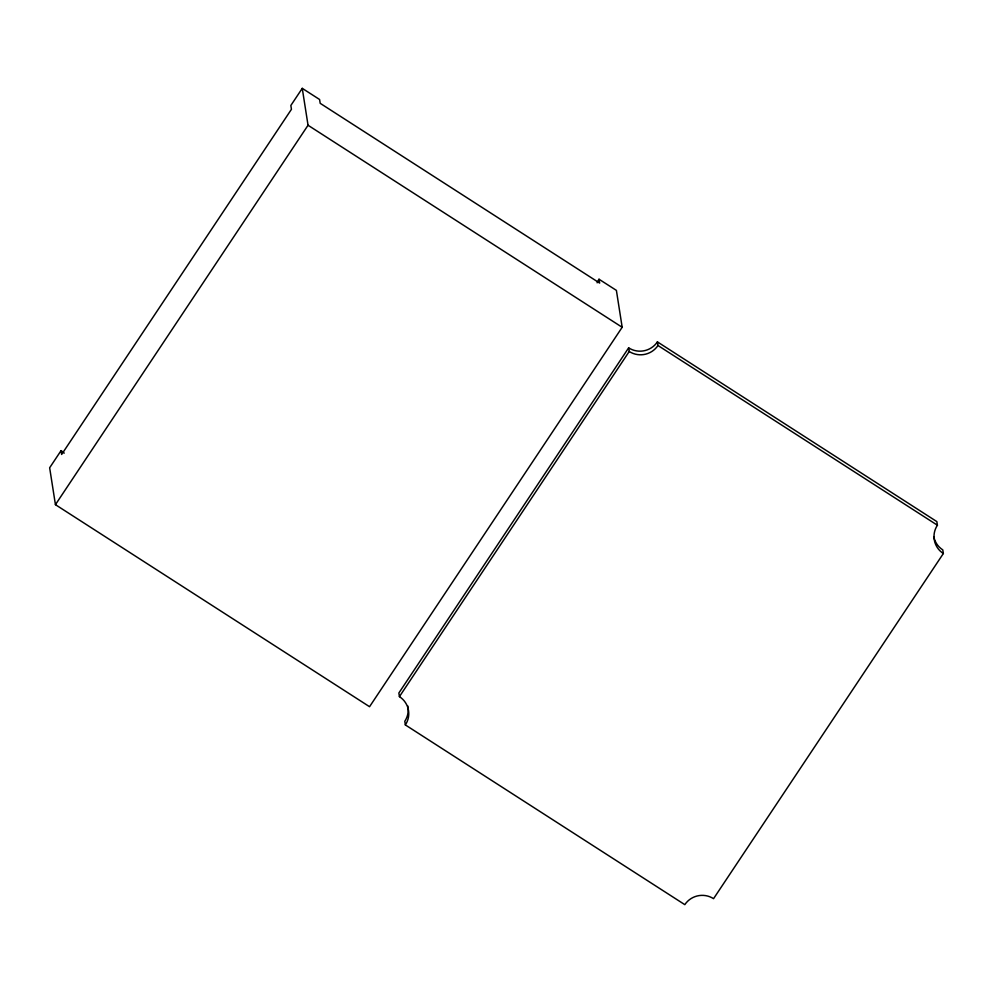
<?xml version="1.0" encoding="UTF-8"?>
<svg xmlns="http://www.w3.org/2000/svg" width="993" height="993" viewBox="0 0 993 993"><rect width="100%" height="100%" fill="white"/><g stroke="black" fill="none" stroke-linecap="round" stroke-linejoin="round"><path stroke-width="1.49" d="M64.222 453.143A20.766 20.443 -8.9 0 0 61.057 450.636L49.65 467.777L55.434 504.667L369.557 706.706L622.177 327.28L616.392 290.378L599.027 279.244A20.766 20.443 -8.9 0 0 597.116 282.794M599.027 279.244L599.635 283.067L320.193 103.322L319.597 99.499L302.257 88.352L290.85 105.481L291.445 109.304L61.653 454.446L61.057 450.636M55.434 504.667L308.041 125.255L302.257 88.352M943.35 553.523A20.766 20.443 -8.9 0 1 937.417 525.223L936.846 521.598L657.403 341.877A20.766 20.443 -8.9 0 1 628.643 347.86L398.863 693.002L399.422 696.639A20.766 20.443 -8.9 0 1 405.355 724.927L684.81 904.648A20.766 20.443 -8.9 0 1 713.557 898.665L943.35 553.523L942.779 549.886A20.766 20.443 -8.9 0 1 933.854 536.977M399.422 696.639L629.214 351.485L628.643 347.86M629.214 351.485A20.766 20.443 -8.9 0 0 657.974 345.502L937.417 525.223M308.041 125.255L622.177 327.28M657.403 341.877L657.974 345.502M405.355 724.927L404.796 721.29A20.766 20.443 -8.9 0 0 407.775 705.911"/></g></svg>
